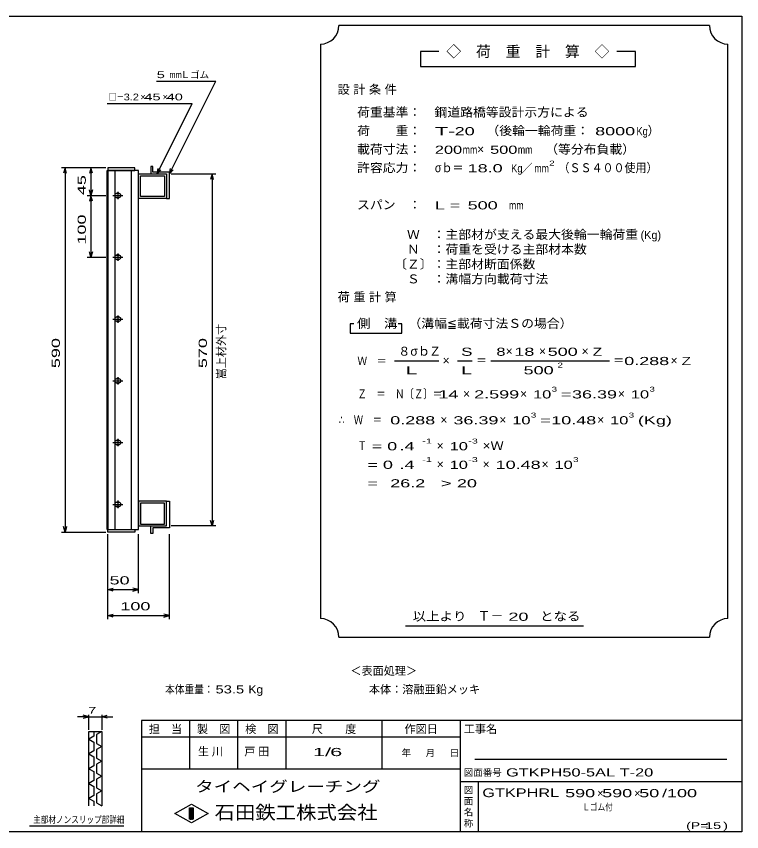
# Model space of a CAD drawing. Units: millimetres, scale not verified. Extents: x -1092 to 1042, y -770 to 629.
# Drawn here: x -133 to 1042, y -691 to 629 of the extents above; entities that cross this region are included whole.
import ezdxf
from ezdxf.enums import TextEntityAlignment as Align

# ---------------------------------------------------------------- set-up
doc = ezdxf.new("R2010")
doc.units = ezdxf.units.MM
doc.header["$LTSCALE"] = 6
for name, color, linetype, lineweight in [('0_2', 150, 'Continuous', 25), ('16', 3, 'Continuous', 25), ('22', 4, 'Continuous', 25), ('24', 2, 'Continuous', 25), ('32', 4, 'Continuous', 25)]:
    doc.layers.add(name, color=color, linetype=linetype, lineweight=lineweight)
doc.styles.add('ベクトル', font='')
doc.styles.get('ベクトル').set_extended_font_data('ベクトル')

msp = doc.modelspace()

# ---------------------------------------------------------------- linework, layer by layer
at = {"layer": '0_2'}
for p, q in [((-1034.4, 629.1), (1041.6, 629.1)), ((1041.6, 629.1), (1041.6, -690.9)), ((1041.6, -510.9), (69.6, -510.9)), ((69.6, -510.9), (69.6, -690.9)), ((147.6, -510.9), (147.6, -588.9)), ((225.6, -588.9), (225.6, -510.9)), ((303.6, -510.9), (303.6, -588.9)), ((459.6, -588.9), (459.6, -510.9)), ((585.6, -510.9), (585.6, -690.9)), ((585.6, -537.9), (69.6, -537.9)), ((1017.6, -573.9), (609.6, -573.9)), ((69.6, -588.9), (585.6, -588.9)), ((585.6, -609.9), (1041.6, -609.9)), ((615.6, -690.9), (615.6, -609.9)), ((123.6, -661.5), (150.6, -646.5)), ((150.6, -646.5), (177.6, -661.5)), ((147.6, -652.5), (153.6, -652.5)), ((147.6, -670.5), (147.6, -652.5)), ((147.6, -652.5), (148.8, -652.5)), ((148.8, -652.5), (148.8, -670.5)), ((150, -670.5), (150, -652.5)), ((150, -652.5), (151.2, -652.5)), ((151.2, -652.5), (151.2, -670.5)), ((152.4, -670.5), (152.4, -652.5)), ((152.4, -652.5), (153.6, -652.5)), ((153.6, -652.5), (153.6, -670.5)), ((153.6, -652.5), (153.6, -670.5)), ((150.6, -676.5), (123.6, -661.5)), ((153.6, -670.5), (147.6, -670.5)), ((148.8, -670.5), (150, -670.5)), ((177.6, -661.5), (150.6, -676.5)), ((151.2, -670.5), (152.4, -670.5)), ((1041.6, -690.9), (-1034.4, -690.9))]:
    msp.add_line(p, q, dxfattribs=at)
at = {"layer": '16'}
for p, q in [((59, 384), (15, 384)), ((15, 384), (15, 379.5)), ((59, 379.5), (59, 384)), ((88, 386), (85, 386)), ((85, 386), (85, 374)), ((88, 377), (88, 386)), ((14.3, -201.5), (14.3, 379.5)), ((14.3, 379.5), (15, 379.5)), ((15, 379.5), (59, 379.5)), ((15, 379.5), (15, -201.5)), ((65, 379.5), (15, 379.5)), ((26.5, 379.5), (26.5, -201.5)), ((53.5, -201.5), (53.5, 379.5)), ((65, -201.5), (65, 379.5)), ((65, 374), (110, 374)), ((65, 334), (65, 374)), ((68.2, 370.8), (106.8, 370.8)), ((68.2, 337.2), (68.2, 370.8)), ((85, 374), (110, 374)), ((115, 377), (88, 377)), ((106.8, 370.8), (106.8, 337.2)), ((110, 374), (110, 334)), ((110, 374), (110, 334)), ((115, 334), (115, 377)), ((31.5, 345), (31.5, 333)), ((23.5, 339), (39.5, 339)), ((33.5, 342), (29.5, 342)), ((29.5, 336), (33.5, 336)), ((110, 334), (65, 334)), ((106.8, 337.2), (68.2, 337.2)), ((110, 334), (115, 334)), ((23.5, 239), (39.5, 239)), ((33.5, 242), (29.5, 242)), ((31.5, 245), (31.5, 233)), ((29.5, 236), (33.5, 236)), ((23.5, 139), (39.5, 139)), ((33.5, 142), (29.5, 142)), ((29.5, 136), (33.5, 136)), ((31.5, 145), (31.5, 133)), ((33.5, 42), (29.5, 42)), ((31.5, 45), (31.5, 33)), ((23.5, 39), (39.5, 39)), ((29.5, 36), (33.5, 36)), ((23.5, -61), (39.5, -61)), ((33.5, -58), (29.5, -58)), ((29.5, -64), (33.5, -64)), ((31.5, -55), (31.5, -67)), ((33.5, -158), (29.5, -158)), ((31.5, -155), (31.5, -167)), ((110, -156), (65, -156)), ((65, -156), (65, -196)), ((110, -196), (110, -156)), ((110, -156), (115, -156)), ((110, -196), (110, -156)), ((115, -156), (115, -199)), ((23.5, -161), (39.5, -161)), ((29.5, -164), (33.5, -164)), ((106.8, -159.2), (68.2, -159.2)), ((68.2, -159.2), (68.2, -192.8)), ((106.8, -192.8), (106.8, -159.2)), ((65, -196), (110, -196)), ((68.2, -192.8), (106.8, -192.8)), ((85, -208), (85, -196)), ((85, -196), (110, -196)), ((15, -201.5), (14.3, -201.5)), ((15, -201.5), (59, -201.5)), ((15, -206), (15, -201.5)), ((15, -201.5), (65, -201.5)), ((59, -206), (15, -206)), ((59, -201.5), (59, -206)), ((88, -208), (85, -208)), ((115, -199), (88, -199)), ((88, -199), (88, -208))]:
    msp.add_line(p, q, dxfattribs=at)
for centre, radius, start, end in [((29.5, 339), 3, 90, 270), ((31.5, 339), 4, 46.6, 133.4), ((31.5, 339), 4, 226.6, 313.4), ((33.5, 339), 3, 270, 90), ((29.5, 239), 3, 90, 270), ((31.5, 239), 4, 46.6, 133.4), ((33.5, 239), 3, 270, 90), ((31.5, 239), 4, 226.6, 313.4), ((29.5, 139), 3, 90, 270), ((31.5, 139), 4, 46.6, 133.4), ((31.5, 139), 4, 226.6, 313.4), ((33.5, 139), 3, 270, 90), ((29.5, 39), 3, 90, 270), ((31.5, 39), 4, 46.6, 133.4), ((33.5, 39), 3, 270, 90), ((31.5, 39), 4, 226.6, 313.4), ((29.5, -61), 3, 90, 270), ((31.5, -61), 4, 46.6, 133.4), ((31.5, -61), 4, 226.6, 313.4), ((33.5, -61), 3, 270, 90), ((29.5, -161), 3, 90, 270), ((31.5, -161), 4, 46.6, 133.4), ((33.5, -161), 3, 270, 90), ((31.5, -161), 4, 226.6, 313.4)]:
    msp.add_arc(centre, radius, start, end, dxfattribs=at)
at = {"layer": '22'}
for p, q in [((94, 524), (190, 524)), ((115, 374), (190, 524)), ((14, 488), (152, 488)), ((95, 374), (152, 488)), ((12, 384), (-60, 384)), ((-54, 384), (-56.4, 375)), ((-51.6, 375), (-54, 384)), ((-54, 384), (-54, -206)), ((12, 384), (-18, 384)), ((-12, 384), (-14.4, 375)), ((-9.6, 375), (-12, 384)), ((-12, 384), (-12, 339)), ((95, 374), (96.8, 382.8)), ((95, 374), (101, 380.6)), ((115, 374), (116.8, 382.8)), ((115, 374), (121, 380.6)), ((118, 374), (190, 374)), ((184, 374), (181.6, 365)), ((186.4, 365), (184, 374)), ((184, 374), (184, -196)), ((-12, 339), (-14.4, 348)), ((-9.6, 348), (-12, 339)), ((-18, 339), (12, 339)), ((-12, 339), (-14.4, 330)), ((-9.6, 330), (-12, 339)), ((-12, 339), (-12, 239)), ((-18, 239), (12, 239)), ((-12, 239), (-14.4, 248)), ((-9.6, 248), (-12, 239)), ((-54, -206), (-56.4, -197)), ((-51.6, -197), (-54, -206)), ((190, -196), (118, -196)), ((184, -196), (181.6, -187)), ((186.4, -187), (184, -196)), ((-60, -206), (12, -206)), ((15, -305), (15, -209)), ((15, -347), (15, -209)), ((65, -305), (65, -209)), ((115, -347), (115, -209)), ((15, -299), (24, -296.6)), ((24, -301.4), (15, -299)), ((15, -299), (65, -299)), ((65, -299), (56, -296.6)), ((56, -301.4), (65, -299)), ((15, -341), (24, -338.6)), ((24, -343.4), (15, -341)), ((15, -341), (115, -341)), ((115, -341), (106, -338.6)), ((106, -343.4), (115, -341))]:
    msp.add_line(p, q, dxfattribs=at)
at = {"layer": '24', "color": 4}
for p, q in [((989.4, 614.1), (389.4, 614.1)), ((359.4, 584.1), (359.4, -345.9)), ((1019.4, -345.9), (1019.4, 584.1)), ((551.4, 572.1), (521.4, 572.1)), ((521.4, 572.1), (521.4, 548.1)), ((869.4, 572.1), (839.4, 572.1)), ((869.4, 548.1), (869.4, 572.1)), ((521.4, 548.1), (869.4, 548.1)), ((413.4, 131.1), (407.4, 131.1)), ((407.4, 131.1), (407.4, 116.1)), ((491.4, 131.1), (485.4, 131.1)), ((491.4, 116.1), (491.4, 131.1)), ((407.4, 116.1), (491.4, 116.1)), ((479.4, 71.1), (551.4, 71.1)), ((581.4, 71.1), (605.4, 71.1)), ((635.4, 71.1), (827.4, 71.1)), ((497.4, -357.9), (785.4, -357.9)), ((389.4, -375.9), (989.4, -375.9))]:
    msp.add_line(p, q, dxfattribs=at)
for centre, start, end in [((359.4, 614.1), 270, 0), ((1019.4, 614.1), 180, 270), ((359.4, -375.9), 0, 90), ((1019.4, -375.9), 90, 180)]:
    msp.add_arc(centre, 30, start, end, dxfattribs=at)
at = {"layer": '32'}
for p, q in [((-15.6, -504.9), (-33.6, -504.9)), ((-15.6, -504.9), (-24.6, -502.5)), ((-24.6, -507.3), (-15.6, -504.9)), ((-15.6, -525.9), (-15.6, -501.9)), ((-15.6, -504.9), (5.4, -504.9)), ((5.4, -501.9), (5.4, -525.9)), ((5.4, -504.9), (14.4, -502.5)), ((14.4, -507.3), (5.4, -504.9)), ((5.4, -504.9), (23.4, -504.9)), ((-15.6, -528.9), (5.4, -528.9)), ((-15.6, -648.9), (-15.6, -528.9)), ((-7.2, -536.1), (-15.6, -540.9)), ((-15.6, -540.9), (-7.2, -545.7)), ((-7.2, -528.9), (-7.2, -536.1)), ((5.4, -528.9), (-3, -533.7)), ((-3, -533.7), (-3, -548.1)), ((5.4, -528.9), (5.4, -648.9)), ((-7.2, -545.7), (-7.2, -560.1)), ((-3, -548.1), (5.4, -552.9)), ((5.4, -552.9), (-3, -557.7)), ((-7.2, -560.1), (-15.6, -564.9)), ((-15.6, -564.9), (-7.2, -569.7)), ((-3, -557.7), (-3, -572.1)), ((-7.2, -569.7), (-7.2, -584.1)), ((-3, -572.1), (5.4, -576.9)), ((5.4, -576.9), (-3, -581.7)), ((-7.2, -584.1), (-15.6, -588.9)), ((-15.6, -588.9), (-7.2, -593.7)), ((-7.2, -593.7), (-7.2, -608.1)), ((-3, -581.7), (-3, -596.1)), ((-3, -596.1), (5.4, -600.9)), ((5.4, -600.9), (-3, -605.7)), ((-3, -605.7), (-3, -620.1)), ((-7.2, -608.1), (-15.6, -612.9)), ((-15.6, -612.9), (-7.2, -617.7)), ((-7.2, -617.7), (-7.2, -632.1)), ((-3, -620.1), (5.4, -624.9)), ((-7.2, -632.1), (-15.6, -636.9)), ((5.4, -624.9), (-3, -629.7)), ((-3, -629.7), (-3, -644.1)), ((-15.6, -636.9), (-7.2, -641.7)), ((-7.2, -641.7), (-7.2, -648.9)), ((-3, -644.1), (5.4, -648.9)), ((41.4, -681.9), (-111.6, -681.9))]:
    msp.add_line(p, q, dxfattribs=at)

# ---------------------------------------------------------------- texts
at = {"layer": '0_2', "style": 'ベクトル'}
for s, height, p in [('担\u3000当', 13.2, (81.6, -524.7)), ('製\u3000図', 13.2, (159.6, -524.7)), ('検\u3000図', 13.2, (237.6, -524.7)), ('尺\u3000\u3000度', 13.2, (345.6, -524.7)), ('作図日', 13.2, (495.6, -524.7)), ('工事名', 13.2, (591.6, -524.7)), ('年', 11, (490.8, -563.4)), ('月', 11, (529.8, -563.4)), ('日', 11, (568.8, -563.4)), ('図面番号', 11, (591.6, -595.2)), ('図', 11, (591.6, -623.4)), ('面', 11, (591.6, -641.4)), ('名', 11, (591.6, -659.4)), ('称', 11, (591.6, -677.4))]:
    msp.add_text(s, height=height, dxfattribs=at).set_placement(p, align=Align.MIDDLE_LEFT)
at = {"layer": '0_2', "color": 222, "style": 'ベクトル'}
for s, height, width, p in [('タイヘイグレーチング', 17.6, 1.25, (156.6, -617.7)), ('石田鉄工株式会社', 21.99, 1.1, (188.1, -659.7))]:
    msp.add_text(s, height=height, dxfattribs=dict(at, width=width)).set_placement(p, align=Align.MIDDLE_LEFT)
at = {"layer": '22', "color": 2, "style": 'ベクトル'}
for s, height, p in [('Ｌゴム', 11, (133, 534.5)), ('×', 11, (68, 498.5)), ('×', 11, (104, 498.5)), ('＜表面処理＞', 13.2, (408, -430.5)), ('本体：', 13.2, (438, -460.5)), ('溶融亜鉛メッキ', 13.2, (492, -460.5)), ('×', 13.2, (807.6, -628.5)), ('×', 13.2, (867.6, -628.5))]:
    msp.add_text(s, height=height, dxfattribs=at).set_placement(p, align=Align.MIDDLE_LEFT)
for s, height, width, p in [(' 5 ', 11, 1.6, (88, 534.5)), ('mm', 11, 0.75, (115, 534.5)), ('□－', 11, 0.8, (17, 498.5)), ('3.2', 11, 1.2, (41, 498.5)), (' 45 ', 11, 1.6, (68, 498.5)), (' 40 ', 11, 1.6, (104, 498.5)), (' 50 ', 13.2, 1.65, (10, -284)), (' 100 ', 13.2, 1.65, (27.5, -326)), ('本体重量：', 13.2, 0.85, (108, -460.5)), (' 53.5', 13.2, 1.35, (183, -460.5)), ('Kg', 13.2, 1.1, (243, -460.5)), ('1/', 13.2, 2, (347.4, -561.9)), (' 6 ', 13.2, 2, (365.4, -561.9)), ('GTKPH50-5AL T-20', 13.2, 1.5, (660, -594.9)), ('GTKPHRL', 14.08, 1.4, (621.6, -627.9)), (' 590 ', 13.2, 1.65, (747.6, -628.5)), (' 590 ', 13.2, 1.65, (807.6, -628.5)), (' 50 ', 13.2, 1.65, (867.6, -628.5)), ('/', 13.2, 1.65, (912.6, -628.5)), (' 100 ', 13.2, 1.65, (912.6, -628.5)), ('Ｌゴム付', 11, 0.8, (783.6, -651)), ('(P=', 11, 1.55, (951.6, -681)), (' 15 ', 11, 1.6, (975.6, -681)), (')', 11, 1.6, (1011.6, -681))]:
    msp.add_text(s, height=height, dxfattribs=dict(at, width=width)).set_placement(p, align=Align.MIDDLE_LEFT)
at = {"layer": '22', "color": 2, "style": 'ベクトル', "width": 1.65}
for s, p in [(' 45 ', (-27, 331.5)), (' 100 ', (-27, 251.5)), (' 590 ', (-69, 51.5)), (' 570 ', (169, 51.5))]:
    msp.add_text(s, height=13.2, rotation=90, dxfattribs=at).set_placement(p, align=Align.MIDDLE_LEFT)
at = {"layer": '22', "color": 2, "style": 'ベクトル'}
msp.add_text('嵩上材外寸', height=13.2, rotation=90, dxfattribs=at).set_placement((199, 41.5), align=Align.MIDDLE_LEFT)
at = {"layer": '22', "color": 2, "char_height": 13.2, "attachment_point": 4, "style": 'ベクトル'}
for s, insert in [('\\T1.25;生川\u3000', (161.1, -561.9)), ('\\T1.25;戸田\u3000', (236.1, -561.9))]:
    msp.add_mtext(s, dxfattribs=dict(at, insert=insert))
at = {"layer": '24', "style": 'ベクトル'}
for s, height, p in [('◇\u3000荷\u3000重\u3000計\u3000算\u3000◇', 17.6, (563.4, 572.1)), ('）', 14.5, (889.2, 444)), ('×', 14.5, (613.2, 414)), ('／', 13.2, (684.9, 383.1)), ('(Kg)', 13.2, (877.8, 275.1)), ('８', 14.5, (485.4, 87)), ('σｂ', 14.52, (505.2, 87)), ('Ｚ', 14.5, (535.2, 87)), ('×', 14.5, (659.4, 87)), ('×', 14.5, (713.4, 87)), ('×', 14.5, (782.4, 87)), ('×', 14.5, (557.4, 72)), ('×', 14.5, (926.4, 72)), ('×', 14.5, (590.4, 18)), ('×', 14.5, (682.8, 18)), ('×', 14.5, (841.2, 18)), ('×', 14.5, (553.8, -24)), ('×', 14.5, (649.2, -24)), ('×', 14.5, (807.6, -24)), ('×', 14.5, (547.8, -66)), ('×', 14.5, (547.8, -96)), ('×', 14.5, (622.2, -96)), ('×', 14.5, (717.6, -96)), ('Ｔ－', 15.4, (613.8, -341.4))]:
    msp.add_text(s, height=height, dxfattribs=at).set_placement(p, align=Align.MIDDLE_LEFT)
for s, height, width, p in [('荷重基準：\u3000', 14.52, 1.05, (418.8, 474)), ('鋼道路橋等設計示方による', 14.52, 1.05, (544.2, 474)), ('荷\u3000\u3000重：\u3000', 14.52, 1.05, (418.8, 444)), ('T-', 13.2, 2, (544.8, 443.1)), (' 20 ', 13.2, 1.65, (568.8, 443.1)), ('（後輪一輪荷重：', 14.52, 1.05, (628.2, 444)), (' 8000', 13.2, 1.65, (796.2, 443.1)), ('Kg', 13.2, 0.85, (871.2, 443.1)), ('載荷寸法：\u3000', 14.52, 1.05, (418.8, 414)), ('\u3000（等分布負載）', 14.52, 1.05, (702.6, 414)), ('200', 13.2, 1.5, (544.8, 413.1)), ('mm', 13.2, 0.8, (589.8, 413.1)), ('500', 13.2, 1.5, (634.2, 413.1)), ('mm', 13.2, 0.8, (679.2, 413.1)), ('許容応力：\u3000', 14.52, 1.05, (418.8, 384)), ('σｂ＝', 14.52, 0.9, (544.8, 384)), (' 18.0', 13.2, 1.65, (589.8, 383.1)), ('Kg', 13.2, 0.85, (668.4, 383.1)), ('mm', 13.2, 0.8, (705.9, 383.1)), ('2', 7.92, 1.5, (729.9, 391.5)), ('（ＳＳ４００使用）', 14.52, 0.9, (744.9, 384)), ('スパン\u3000：\u3000', 14.52, 1.05, (418.8, 324)), ('L =', 13.2, 1.65, (544.8, 323.1)), (' 500 ', 13.2, 1.65, (589.8, 323.1)), ('mm', 13.2, 0.8, (664.8, 323.1)), ('\u3000Ｗ\u3000：主部材が支える最大後輪一輪荷重', 14.52, 1.05, (478.8, 276)), ('\u3000Ｎ\u3000：荷重を受ける主部材本数', 14.52, 1.05, (478.8, 252)), ('〔Ｚ〕：主部材断面係数', 14.52, 1.05, (478.8, 228)), ('\u3000Ｓ\u3000：溝幅方向載荷寸法', 14.52, 1.05, (478.8, 204)), ('側\u3000溝', 14.52, 1.1, (418.8, 132)), ('\u3000（溝幅≦載荷寸法Ｓの場合）', 14.52, 1.05, (481.2, 132)), ('S', 13.2, 1.55, (587.4, 86.1)), ('8', 13.2, 1.5, (644.4, 86.1)), (' 18 ', 13.2, 1.65, (665.4, 86.1)), (' 500 ', 13.2, 1.65, (719.4, 86.1)), ('Z', 13.2, 1.4, (800.4, 86.1)), ('Ｗ\u3000＝', 13.2, 0.85, (419.4, 71.1)), ('＝', 14.5, 0.9, (611.4, 72)), ('2', 7.92, 1.5, (743.4, 64.5)), ('＝', 14.5, 0.9, (833.4, 72)), ('0.288', 13.2, 1.65, (851.4, 71.1)), ('Z', 13.2, 1.4, (944.4, 71.1)), ('L', 13.2, 1.8, (587.4, 56.1)), (' 500 ', 13.2, 1.65, (680.4, 56.1)), ('Ｚ\u3000＝\u3000Ｎ〔Ｚ〕＝', 14.52, 0.75, (419.4, 18)), ('3', 7.92, 1.5, (733.8, 25.5)), ('3', 7.92, 1.5, (892.2, 25.5)), (' 14 ', 13.2, 1.65, (542.4, 17.1)), ('2.599', 13.2, 1.65, (608.4, 17.1)), ('10', 13.2, 1.5, (703.8, 17.1)), ('=', 13.2, 1.7, (748.8, 17.1)), ('36.39', 13.2, 1.65, (766.8, 17.1)), ('10', 13.2, 1.5, (862.2, 17.1)), ('3', 7.92, 1.5, (700.2, -16.5)), ('3', 7.92, 1.5, (858.6, -16.5)), ('∴\u3000Ｗ\u3000＝', 14.52, 0.75, (389.4, -24)), (' 0.288', 13.2, 1.65, (464.4, -24.9)), ('36.39', 13.2, 1.65, (574.8, -24.9)), ('10', 13.2, 1.5, (670.2, -24.9)), ('=', 13.2, 1.7, (715.2, -24.9)), ('10.48', 13.2, 1.65, (733.2, -24.9)), ('10', 13.2, 1.5, (828.6, -24.9)), ('(Kg)', 13.2, 1.65, (873.6, -24.9)), ('Ｔ', 14.5, 0.75, (419.4, -66)), (' = 0', 13.2, 1.65, (434.4, -66.9)), (' .4 ', 13.2, 1.65, (479.4, -66.9)), ('-1', 7.92, 1.65, (524.4, -58.5)), ('10', 13.2, 1.5, (568.8, -66.9)), ('-3', 7.92, 1.65, (598.8, -58.5)), ('×Ｗ', 14.52, 1.1, (622.2, -66)), ('  = 0', 13.2, 1.65, (419.4, -96.9)), (' .4 ', 13.2, 1.65, (479.4, -96.9)), ('-1', 7.92, 1.65, (524.4, -88.5)), ('10', 13.2, 1.5, (568.8, -96.9)), ('-3', 7.92, 1.65, (598.8, -88.5)), ('10.48', 13.2, 1.65, (643.2, -96.9)), ('10', 13.2, 1.5, (738.6, -96.9)), ('3', 7.92, 1.5, (768.6, -88.5)), ('  =', 13.2, 1.65, (419.4, -126.9)), (' 26.2', 13.2, 1.65, (464.4, -126.9)), ('>', 13.2, 1.7, (554.4, -126.9)), (' 20 ', 13.2, 1.65, (572.4, -126.9)), ('以上より\u3000', 14.52, 1.1, (508.8, -342)), (' 20 ', 13.2, 1.65, (655.8, -342.9)), ('となる', 14.52, 1.1, (715.2, -342))]:
    msp.add_text(s, height=height, dxfattribs=dict(at, width=width)).set_placement(p, align=Align.MIDDLE_LEFT)
at = {"layer": '24', "attachment_point": 4, "style": 'ベクトル'}
for s, insert, char_height in [('\\T1.28;設計条件', (387.3, 510), 14.52), ('\\T1.28;荷重計算', (387.3, 174), 14.52), ('\\T1.5;\\W2;\\~L\\~', (482.4, 56.1), 13.2)]:
    msp.add_mtext(s, dxfattribs=dict(at, insert=insert, char_height=char_height))
at = {"layer": '32', "color": 2, "style": 'ベクトル'}
for s, width, p in [(' 7 ', 1.6, (-23.1, -494.4)), ('主部材ノンスリップ部詳細', 0.8, (-105.6, -671.4))]:
    msp.add_text(s, height=11, dxfattribs=dict(at, width=width)).set_placement(p, align=Align.MIDDLE_LEFT)

doc.saveas('drawing.dxf')
